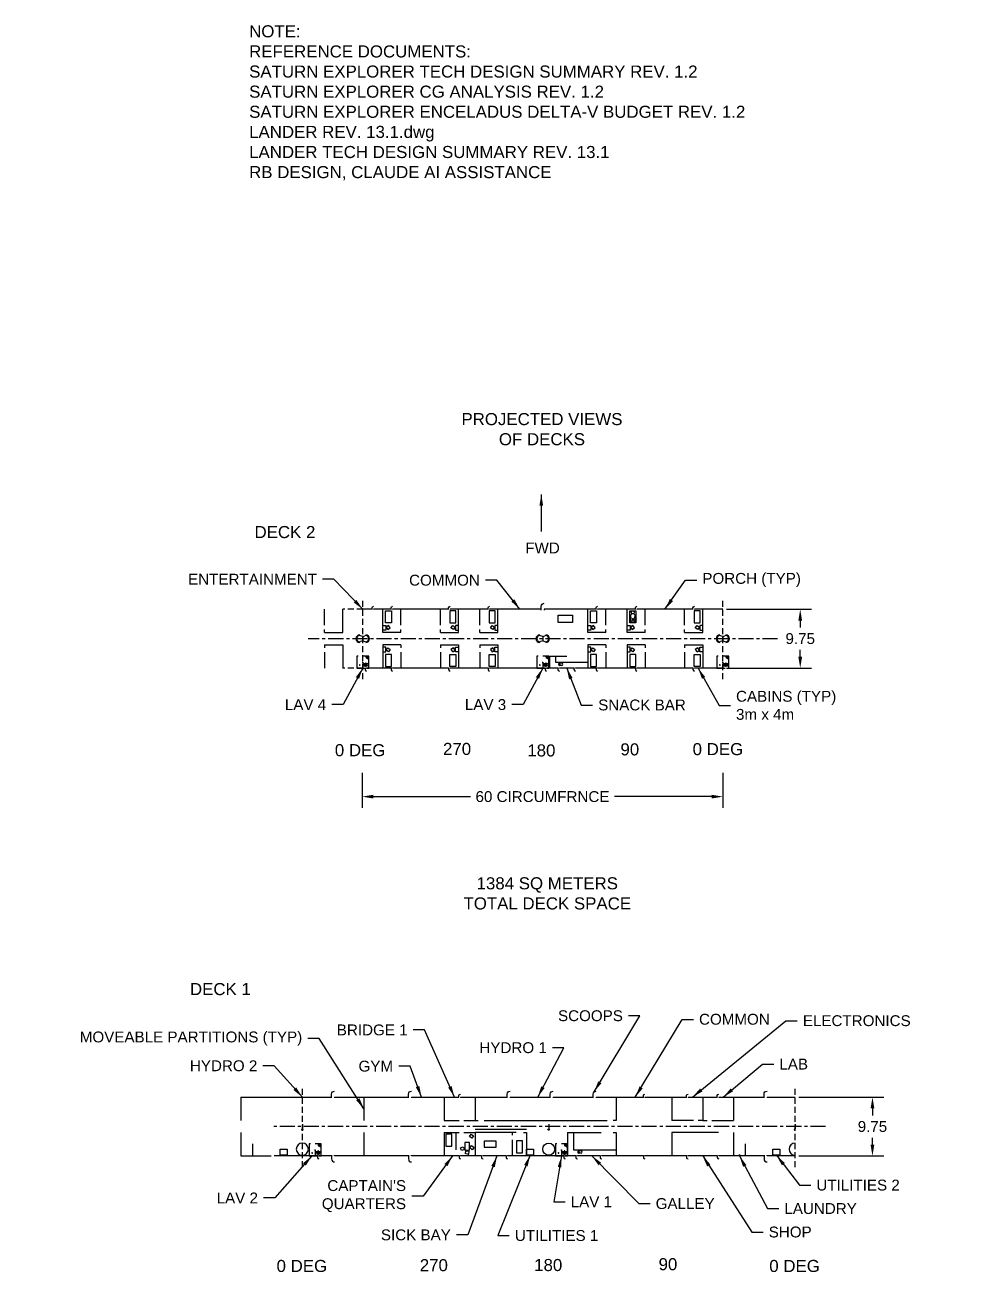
# Model space of a CAD drawing. Extents: x -551 to 377, y -175 to 369.
# Drawn here: x -163.9 to -8.2, y 48.1 to 256.1 of the extents above; entities that cross this region are included whole.
import ezdxf

# ---------------------------------------------------------------- set-up
doc = ezdxf.new("R2010")
doc.units = 0
doc.header["$LTSCALE"] = 2
doc.header["$MEASUREMENT"] = 0
doc.header["$PDMODE"] = 35
doc.linetypes.add('CENTER', pattern=[2, 1.25, -0.25, 0.25, -0.25])
doc.linetypes.add('DASHED', pattern=[0.75, 0.5, -0.25])
doc.layers.get('0').update_dxf_attribs({"color": 2, "linetype": 'CONTINUOUS'})
doc.layers.get('DEFPOINTS').update_dxf_attribs({"color": 2, "linetype": 'CONTINUOUS'})
for name, color, linetype in [('ARTICLES', 122, 'CONTINUOUS'), ('CALLOUTS1', 5, 'CONTINUOUS'), ('CENTERLINE', 5, 'CENTER'), ('CREW', 7, 'CONTINUOUS'), ('DIM', 5, 'CONTINUOUS'), ('LANDER', 232, 'CONTINUOUS'), ('PARTITION', 252, 'CONTINUOUS'), ('RING', 94, 'CONTINUOUS'), ('STRUCTURE', 252, 'CONTINUOUS'), ('TANKS', 5, 'CONTINUOUS'), ('TEXT', 5, 'CONTINUOUS'), ('UTILITIES', 7, 'CONTINUOUS')]:
    doc.layers.add(name, color=color, linetype=linetype)
doc.styles.get("Standard").update_dxf_attribs({"font": 'arial.ttf'})
doc.dimstyles.get("Standard").update_dxf_attribs({"dimscale": 10, "dimtxt": 0.18, "dimasz": 0.1875, "dimexe": 0.1875, "dimexo": 0.0625, "dimgap": 0.09375, "dimtad": 0, "dimtih": 1, "dimtoh": 1, "dimzin": 0, "dimtxsty": 'STANDARD', "dimcen": 0.09375, "dimazin": 3, "dimtfac": 1, "dimtdec": 4, "dimtofl": 0, "dimtmove": 0, "dimatfit": 3, "dimtolj": 1, "dimtzin": 0})

# ---------------------------------------------------------------- blocks, each defined once
blk = doc.blocks.new('LAV')
for p, q in [((-2, 0), (-2, 2)), ((-1.5, 2), (-2, 2)), ((-2, 2), (-1, 2)), ((-2, 1.5), (-2, 1.5)), ((-1, 0.75), (-2, 0.75)), ((-1.625, 0), (-2, 0)), ((-1.75, 0.5), (-1.75, 0.75)), ((-1.5, 2), (-1.5, 2)), ((0, 0), (-1.375, 0)), ((-1.25, 0.5), (-1.25, 0.75)), ((-1, 1), (-1, 0)), ((-0.875, 1), (-1, 1)), ((-0.25, 2), (0, 2)), ((0, 1), (-0.125, 1)), ((0, 2), (0, 0))]:
    blk.add_line(p, q)
for centre, radius in [((-1.780655, 1.775515), 0.125), ((-1.780655, 1.775515), 0.05), ((-1.5, 0.5), 0.175), ((-1.5, 0.8), 0.05), ((-1.5, 0.5), 0.05), ((-0.5, 0.5), 0.05)]:
    blk.add_circle(centre, radius)
for centre, radius, start in [((-2, 2), 0.5, 270), ((-1.5, 0.5), 0.25, 180)]:
    blk.add_arc(centre, radius, start, 0)
blk = doc.blocks.new('SCOOP')
at = {"layer": 'ARTICLES'}
for p, q in [((-0.25, 0.125), (-0.25, -0.5)), ((0.25, 0), (0.25, 0.125))]:
    blk.add_line(p, q, dxfattribs=at)
blk.add_arc((0.25, -0.5), 0.5, 180, 270, dxfattribs=at)
blk = doc.blocks.new('*D36')
at = {"color": 0, "linetype": 'BYBLOCK'}
for p, q in [((-380.938418, 137.101341), (-366.853221, 137.101341)), ((-368.728221, 135.226341), (-368.728221, 134.082872)), ((-368.728221, 129.226341), (-368.728221, 130.36981)), ((-380.938418, 127.351341), (-366.853221, 127.351341))]:
    blk.add_line(p, q, dxfattribs=at)
for points in [[(-369.040721, 135.226341), (-368.415721, 135.226341), (-368.728221, 137.101341)], [(-369.040721, 129.226341), (-368.415721, 129.226341), (-368.728221, 127.351341)]]:
    blk.add_solid(points, dxfattribs=at)
at = {"layer": 'DEFPOINTS', "color": 0, "linetype": 'BYBLOCK'}
for p in [(-381.563418, 137.101341), (-381.563418, 127.351341), (-368.728221, 127.351341)]:
    blk.add_point(p, dxfattribs=at)
at = {"color": 0, "linetype": 'BYBLOCK', "insert": (-368.728221, 132.226341), "char_height": 1.8, "attachment_point": 5}
blk.add_mtext('\\A1;9.75', dxfattribs=at)
blk = doc.blocks.new('LANDER-FRONT-DOCK')
for p, q in [((-0.5, -0.556259), (0.5, -0.556259)), ((-0.5, -0.806259), (-0.5, -0.556259)), ((-0.5, -0.806259), (0.5, -0.806259)), ((0.5, -0.556259), (0.5, -0.806259)), ((-3.775457, -5.652533), (-5.196287, -9.012712)), ((-4.117768, -5.652533), (-4.117768, -5.513527)), ((-3.421904, -5.652533), (-4.117768, -5.652533)), ((-3.775457, -5.652533), (-3.775457, -5.513527)), ((-3.421904, -5.652533), (-3.421904, -5.513527)), ((-0.75, -5.12132), (-0.75, -8.6529)), ((-0.75, -5.12132), (0.75, -5.12132)), ((0.75, -5.12132), (0.75, -8.6529)), ((3.421904, -5.652533), (3.421904, -5.513527)), ((3.421904, -5.652533), (4.117768, -5.652533)), ((3.775457, -5.652533), (3.775457, -5.513527)), ((3.775457, -5.652533), (5.196287, -9.012712)), ((4.117768, -5.652533), (4.117768, -5.513527)), ((-0.75, -6.8029), (-4.5, -6.8029)), ((-4.5, -6.8029), (-4.5, -8.6529)), ((-2.27059, -6.5529), (-4.27059, -6.8029)), ((-4.27059, -6.5529), (-2.27059, -6.8029)), ((-4.27059, -6.5529), (-4.27059, -6.8029)), ((-2.27059, -6.5529), (-4.27059, -6.5529)), ((-4.27059, -6.8029), (-2.27059, -6.8029)), ((-2.6, -6.8029), (-2.6, -8.6529)), ((-2.27059, -6.5529), (-2.27059, -6.8029)), ((-0.5, -6.9029), (-0.5, -8.1529)), ((0.5, -6.9029), (0.5, -8.1529)), ((0.75, -6.8029), (4.5, -6.8029)), ((2.27059, -6.5529), (2.27059, -6.8029)), ((2.27059, -6.5529), (4.27059, -6.8029)), ((4.27059, -6.5529), (2.27059, -6.8029)), ((4.27059, -6.5529), (2.27059, -6.5529)), ((2.27059, -6.8029), (4.27059, -6.8029)), ((2.6, -6.8029), (2.6, -8.6529)), ((4.27059, -6.5529), (4.27059, -6.8029)), ((4.5, -6.8029), (4.5, -8.6529)), ((-4.5, -8.6529), (-5.196287, -9.012712)), ((-4.5, -10.6529), (-5.196287, -9.012712)), ((-4.5, -8.6529), (4.5, -8.6529)), ((-4.5, -10.6529), (-4.5, -8.6529)), ((-4.5, -8.7529), (4.5, -8.7529)), ((4.5, -10.6529), (4.5, -8.6529)), ((4.5, -8.6529), (5.196287, -9.012712)), ((4.5, -10.6529), (5.196287, -9.012712)), ((-4.5, -10.6529), (4.5, -10.6529)), ((-2.0625, -10.6529), (-2.0625, -11.074838)), ((-1.9375, -10.6529), (-1.9375, -11.074838)), ((1.9375, -10.6529), (1.9375, -11.074838)), ((2.0625, -10.6529), (2.0625, -11.074838))]:
    blk.add_line(p, q)
at = {"linetype": 'DASHED'}
for points in [[(-2.27059, -6.5529), (-4.27059, -6.5529), (-4.27059, -4.5529), (-2.27059, -4.5529)], [(2.27059, -6.5529), (4.27059, -6.5529), (4.27059, -4.5529), (2.27059, -4.5529)]]:
    blk.add_lwpolyline(points, close=True, dxfattribs=at)
for centre, radius in [((-3.525, -7.7279), 0.8), ((-1.675, -7.7279), 0.8), ((1.675, -7.7279), 0.8), ((3.525, -7.7279), 0.8), ((-5.196287, -9.012712), 0.1), ((5.196287, -9.012712), 0.1)]:
    blk.add_circle(centre, radius)
for centre, radius, start, end in [((0, -3), 2.25, 102.839588, 250.528779), ((0, -3), 2.25, 289.471221, 77.160412), ((0, -6.9029), 0.5, 0, 180), ((0, -8.1529), 0.5, 180, 0), ((-2, -11.1529), 0.1, 128.682187, 51.317813), ((2, -11.1529), 0.1, 128.682187, 51.317813)]:
    blk.add_arc(centre, radius, start, end)
at = {"layer": 'DIM', "char_height": 4.32, "attachment_point": 6}
for insert in [(299.931237, 148.856929), (212.272946, 142.639082), (293.388489, 143.39568), (205.730198, 137.177832), (206.680709, 129.809113), (272.115894, 129.809113), (200.13796, 124.347863), (265.573146, 124.347863)]:
    blk.add_mtext('\\A1;', dxfattribs=dict(at, insert=insert))
blk = doc.blocks.new('LANDER-SIDE-VIEW')
for p, q in [((-0.5, -0.556259), (0.5, -0.556259)), ((-0.5, -0.806259), (-0.5, -0.556259)), ((-0.5, -0.806259), (0.5, -0.806259)), ((0.5, -0.556259), (0.5, -0.806259)), ((-0.75, -5.12132), (-0.75, -6.5529)), ((-0.75, -5.12132), (0.75, -5.12132)), ((0.75, -5.12132), (0.75, -6.5529)), ((-1, -6.5529), (1, -6.5529)), ((-1, -6.5529), (1, -6.8029)), ((1, -6.5529), (-1, -6.8029)), ((-1, -6.5529), (-1, -6.8029)), ((-1, -6.8029), (-1, -8.6529)), ((-1, -6.8029), (1, -6.8029)), ((1, -6.5529), (1, -6.8029)), ((1, -6.8029), (1, -8.6529)), ((-6.617117, -12.37289), (-5.196287, -9.012712)), ((-4.5, -8.6529), (-5.196287, -9.012712)), ((-4.5, -10.6529), (-5.196287, -9.012712)), ((-4.5, -10.6529), (-4.5, -8.6529)), ((-4.5, -8.6529), (4.5, -8.6529)), ((-4.5, -8.7529), (4.5, -8.7529)), ((4.5, -10.6529), (4.5, -8.6529)), ((4.5, -8.6529), (5.196287, -9.012712)), ((4.5, -10.6529), (5.196287, -9.012712)), ((6.617117, -12.37289), (5.196287, -9.012712)), ((-6.97067, -12.37289), (-6.97067, -12.511897)), ((-6.97067, -12.37289), (-6.274806, -12.37289)), ((-6.617117, -12.37289), (-6.617117, -12.511897)), ((-6.274806, -12.37289), (-6.274806, -12.511897)), ((-5.192078, -10.858857), (-6.089894, -11.126039)), ((-5.206957, -10.811294), (-4.620031, -10.6367)), ((-5.206957, -10.811294), (-5.177239, -10.906291)), ((-5.177239, -10.906291), (-4.590313, -10.731697)), ((-4.620031, -10.6367), (-4.590313, -10.731697)), ((-4.5, -10.6529), (-4.605172, -10.684198)), ((-4.5, -10.6529), (4.5, -10.6529)), ((-2.0625, -10.6529), (-2.0625, -11.074838)), ((-1.9375, -10.6529), (-1.9375, -11.074838)), ((1.9375, -10.6529), (1.9375, -11.074838)), ((2.0625, -10.6529), (2.0625, -11.074838)), ((4.5, -10.6529), (4.605172, -10.684198)), ((4.620031, -10.6367), (4.590313, -10.731697)), ((5.177239, -10.906291), (4.590313, -10.731697)), ((5.206957, -10.811294), (4.620031, -10.6367)), ((5.206957, -10.811294), (5.177239, -10.906291)), ((5.192078, -10.858857), (6.089894, -11.126039)), ((6.97067, -12.37289), (6.274806, -12.37289)), ((6.274806, -12.37289), (6.274806, -12.511897)), ((6.617117, -12.37289), (6.617117, -12.511897)), ((6.97067, -12.37289), (6.97067, -12.511897))]:
    blk.add_line(p, q)
at = {"linetype": 'DASHED'}
blk.add_lwpolyline([(-2, -4.5529), (-2, -6.5529), (2, -6.5529), (2, -4.5529)], close=True, dxfattribs=at)
for points in [[(-3.25, -8.5279, -1), (-3.25, -6.9279), (3.25, -6.9279, -1), (3.25, -8.5279)], [(2.59, -8.5279, 1), (2.59, -6.9279), (-2.59, -6.9279, 1), (-2.59, -8.5279)]]:
    blk.add_lwpolyline(points, format="xyb", close=True)
for centre in [(-5.196287, -9.012712), (5.196287, -9.012712)]:
    blk.add_circle(centre, 0.1)
for centre, radius, start, end in [((0, -3), 2.25, 102.839588, 250.528779), ((0, -3), 2.25, 289.471221, 77.160412), ((-2, -11.1529), 0.1, 128.682187, 51.317813), ((2, -11.1529), 0.1, 128.682187, 51.317813)]:
    blk.add_arc(centre, radius, start, end)
at = {"layer": 'DIM', "char_height": 4.32, "attachment_point": 6}
for insert in [(299.931237, 148.856929), (212.272946, 142.639082), (293.388489, 143.39568), (205.730198, 137.177832), (206.680709, 129.809113), (272.115894, 129.809113), (200.13796, 124.347863), (265.573146, 124.347863)]:
    blk.add_mtext('\\A1;', dxfattribs=dict(at, insert=insert))
blk = doc.blocks.new('LANDER-FRONT-VIEW')
for p, q in [((-0.5, -0.556259), (0.5, -0.556259)), ((-0.5, -0.806259), (-0.5, -0.556259)), ((-0.5, -0.806259), (0.5, -0.806259)), ((0.5, -0.556259), (0.5, -0.806259)), ((-0.75, -5.12132), (-0.75, -8.6529)), ((-0.75, -5.12132), (0.75, -5.12132)), ((0.75, -5.12132), (0.75, -8.6529)), ((-0.75, -6.8029), (-4.5, -6.8029)), ((-4.5, -6.8029), (-4.5, -8.6529)), ((-2.27059, -6.5529), (-4.27059, -6.5529)), ((-4.27059, -6.5529), (-2.27059, -6.8029)), ((-2.27059, -6.5529), (-4.27059, -6.8029)), ((-4.27059, -6.5529), (-4.27059, -6.8029)), ((-4.27059, -6.8029), (-2.27059, -6.8029)), ((-2.6, -6.8029), (-2.6, -8.6529)), ((-2.27059, -6.5529), (-2.27059, -6.8029)), ((-0.5, -6.9029), (-0.5, -8.1529)), ((0.5, -6.9029), (0.5, -8.1529)), ((0.75, -6.8029), (4.5, -6.8029)), ((4.27059, -6.5529), (2.27059, -6.5529)), ((4.27059, -6.5529), (2.27059, -6.8029)), ((2.27059, -6.5529), (4.27059, -6.8029)), ((2.27059, -6.5529), (2.27059, -6.8029)), ((2.27059, -6.8029), (4.27059, -6.8029)), ((2.6, -6.8029), (2.6, -8.6529)), ((4.27059, -6.5529), (4.27059, -6.8029)), ((4.5, -6.8029), (4.5, -8.6529)), ((-6.617117, -12.37289), (-5.196287, -9.012712)), ((-4.5, -8.6529), (-5.196287, -9.012712)), ((-4.5, -10.6529), (-5.196287, -9.012712)), ((-4.5, -10.6529), (-4.5, -8.6529)), ((-4.5, -8.6529), (4.5, -8.6529)), ((-4.5, -8.7529), (4.5, -8.7529)), ((4.5, -10.6529), (4.5, -8.6529)), ((4.5, -8.6529), (5.196287, -9.012712)), ((4.5, -10.6529), (5.196287, -9.012712)), ((6.617117, -12.37289), (5.196287, -9.012712)), ((-6.97067, -12.37289), (-6.97067, -12.511897)), ((-6.97067, -12.37289), (-6.274806, -12.37289)), ((-6.617117, -12.37289), (-6.617117, -12.511897)), ((-6.274806, -12.37289), (-6.274806, -12.511897)), ((-5.192078, -10.858857), (-6.089894, -11.126039)), ((-5.206957, -10.811294), (-4.620031, -10.6367)), ((-5.206957, -10.811294), (-5.177239, -10.906291)), ((-5.177239, -10.906291), (-4.590313, -10.731697)), ((-4.620031, -10.6367), (-4.590313, -10.731697)), ((-4.5, -10.6529), (-4.605172, -10.684198)), ((-4.5, -10.6529), (4.5, -10.6529)), ((-2.0625, -10.6529), (-2.0625, -11.074838)), ((-1.9375, -10.6529), (-1.9375, -11.074838)), ((1.9375, -10.6529), (1.9375, -11.074838)), ((2.0625, -10.6529), (2.0625, -11.074838)), ((4.5, -10.6529), (4.605172, -10.684198)), ((4.620031, -10.6367), (4.590313, -10.731697)), ((5.177239, -10.906291), (4.590313, -10.731697)), ((5.206957, -10.811294), (4.620031, -10.6367)), ((5.206957, -10.811294), (5.177239, -10.906291)), ((5.192078, -10.858857), (6.089894, -11.126039)), ((6.274806, -12.37289), (6.274806, -12.511897)), ((6.97067, -12.37289), (6.274806, -12.37289)), ((6.617117, -12.37289), (6.617117, -12.511897)), ((6.97067, -12.37289), (6.97067, -12.511897))]:
    blk.add_line(p, q)
at = {"linetype": 'DASHED'}
for points in [[(-2.27059, -6.5529), (-4.27059, -6.5529), (-4.27059, -4.5529), (-2.27059, -4.5529)], [(2.27059, -6.5529), (4.27059, -6.5529), (4.27059, -4.5529), (2.27059, -4.5529)]]:
    blk.add_lwpolyline(points, close=True, dxfattribs=at)
for centre, radius in [((-3.525, -7.7279), 0.8), ((-1.675, -7.7279), 0.8), ((1.675, -7.7279), 0.8), ((3.525, -7.7279), 0.8), ((-5.196287, -9.012712), 0.1), ((5.196287, -9.012712), 0.1)]:
    blk.add_circle(centre, radius)
for centre, radius, start, end in [((0, -3), 2.25, 102.839588, 250.528779), ((0, -3), 2.25, 289.471221, 77.160412), ((0, -6.9029), 0.5, 0, 180), ((0, -8.1529), 0.5, 180, 0), ((-2, -11.1529), 0.1, 128.682187, 51.317813), ((2, -11.1529), 0.1, 128.682187, 51.317813)]:
    blk.add_arc(centre, radius, start, end)
at = {"layer": 'DIM', "char_height": 4.32, "attachment_point": 6}
for insert in [(299.931237, 148.856929), (212.272946, 142.639082), (293.388489, 143.39568), (205.730198, 137.177832), (206.680709, 129.809113), (272.115894, 129.809113), (200.13796, 124.347863), (265.573146, 124.347863)]:
    blk.add_mtext('\\A1;', dxfattribs=dict(at, insert=insert))
blk = doc.blocks.new('LANDER-SIDE-DOCK')
for p, q in [((-0.5, -0.556259), (0.5, -0.556259)), ((-0.5, -0.806259), (-0.5, -0.556259)), ((-0.5, -0.806259), (0.5, -0.806259)), ((0.5, -0.556259), (0.5, -0.806259)), ((-3.775457, -5.652533), (-5.196287, -9.012712)), ((-4.117768, -5.652533), (-4.117768, -5.513527)), ((-3.421904, -5.652533), (-4.117768, -5.652533)), ((-3.775457, -5.652533), (-3.775457, -5.513527)), ((-3.421904, -5.652533), (-3.421904, -5.513527)), ((-0.75, -5.12132), (-0.75, -6.5529)), ((-0.75, -5.12132), (0.75, -5.12132)), ((0.75, -5.12132), (0.75, -6.5529)), ((3.421904, -5.652533), (3.421904, -5.513527)), ((3.421904, -5.652533), (4.117768, -5.652533)), ((3.775457, -5.652533), (3.775457, -5.513527)), ((3.775457, -5.652533), (5.196287, -9.012712)), ((4.117768, -5.652533), (4.117768, -5.513527)), ((1, -6.5529), (-1, -6.8029)), ((-1, -6.5529), (1, -6.8029)), ((-1, -6.5529), (-1, -6.8029)), ((-1, -6.5529), (1, -6.5529)), ((-1, -6.8029), (-1, -8.6529)), ((-1, -6.8029), (1, -6.8029)), ((1, -6.5529), (1, -6.8029)), ((1, -6.8029), (1, -8.6529)), ((-4.5, -8.6529), (-5.196287, -9.012712)), ((-4.5, -10.6529), (-5.196287, -9.012712)), ((-4.5, -8.6529), (4.5, -8.6529)), ((-4.5, -10.6529), (-4.5, -8.6529)), ((-4.5, -8.7529), (4.5, -8.7529)), ((4.5, -10.6529), (4.5, -8.6529)), ((4.5, -8.6529), (5.196287, -9.012712)), ((4.5, -10.6529), (5.196287, -9.012712)), ((-4.5, -10.6529), (4.5, -10.6529)), ((-2.0625, -10.6529), (-2.0625, -11.074838)), ((-1.9375, -10.6529), (-1.9375, -11.074838)), ((1.9375, -10.6529), (1.9375, -11.074838)), ((2.0625, -10.6529), (2.0625, -11.074838))]:
    blk.add_line(p, q)
at = {"linetype": 'DASHED'}
blk.add_lwpolyline([(-2, -4.5529), (-2, -6.5529), (2, -6.5529), (2, -4.5529)], close=True, dxfattribs=at)
for points in [[(-3.25, -8.5279, -1), (-3.25, -6.9279), (3.25, -6.9279, -1), (3.25, -8.5279)], [(2.59, -8.5279, 1), (2.59, -6.9279), (-2.59, -6.9279, 1), (-2.59, -8.5279)]]:
    blk.add_lwpolyline(points, format="xyb", close=True)
for centre in [(-5.196287, -9.012712), (5.196287, -9.012712)]:
    blk.add_circle(centre, 0.1)
for centre, radius, start, end in [((0, -3), 2.25, 102.839588, 250.528779), ((0, -3), 2.25, 289.471221, 77.160412), ((-2, -11.1529), 0.1, 128.682187, 51.317813), ((2, -11.1529), 0.1, 128.682187, 51.317813)]:
    blk.add_arc(centre, radius, start, end)
at = {"layer": 'DIM', "char_height": 4.32, "attachment_point": 6}
for insert in [(299.931237, 148.856929), (212.272946, 142.639082), (293.388489, 143.39568), (205.730198, 137.177832), (206.680709, 129.809113), (272.115894, 129.809113), (200.13796, 124.347863), (265.573146, 124.347863)]:
    blk.add_mtext('\\A1;', dxfattribs=dict(at, insert=insert))
blk = doc.blocks.new('*D33')
at = {"color": 0, "linetype": 'BYBLOCK'}
for p, q in [((-452.368771, 44.348067), (-452.368771, 38.512714)), ((-392.563418, 44.348067), (-392.563418, 38.512714)), ((-450.493771, 40.387714), (-434.39575, 40.387714)), ((-394.438418, 40.387714), (-410.536439, 40.387714))]:
    blk.add_line(p, q, dxfattribs=at)
for points in [[(-450.493771, 40.700214), (-450.493771, 40.075214), (-452.368771, 40.387714)], [(-394.438418, 40.700214), (-394.438418, 40.075214), (-392.563418, 40.387714)]]:
    blk.add_solid(points, dxfattribs=at)
at = {"layer": 'DEFPOINTS', "color": 0, "linetype": 'BYBLOCK'}
for p in [(-452.368771, 44.973067), (-392.563418, 44.973067), (-452.368771, 40.387714)]:
    blk.add_point(p, dxfattribs=at)
at = {"color": 0, "linetype": 'BYBLOCK', "insert": (-422.466094, 40.387714), "char_height": 1.8, "attachment_point": 5}
blk.add_mtext('\\A1;60 CIRCUMFRNCE', dxfattribs=at)
blk = doc.blocks.new('CREW')
at = {"layer": 'CREW'}
for p, q in [((-0.4, 1.1), (-0.550495, 0.62512)), ((-0.303997, 0.840027), (-0.454492, 0)), ((-0.2, 0), (-0.454492, 0)), ((-0.412351, 0.60037), (-0.303997, 0.840027)), ((-0.074825, 0.707061), (-0.2, 0)), ((0.074825, 0.707061), (0.2, 0)), ((0.454492, 0), (0.2, 0)), ((0.412351, 0.60037), (0.303997, 0.840027)), ((0.303997, 0.840027), (0.454492, 0)), ((0.4, 1.1), (0.550495, 0.62512))]:
    blk.add_line(p, q, dxfattribs=at)
blk.add_circle((0, 1.75), 0.25, dxfattribs=at)
for centre, radius, start, end in [((-0.481423, 0.612745), 0.070172, 169.842925, 349.842925), ((0, 1.1), 0.4, 319.46356, 220.53644), ((0, 1.1), 0.4, 259.218627, 280.781373), ((0.481423, 0.612745), 0.070172, 190.157075, 10.157075)]:
    blk.add_arc(centre, radius, start, end, dxfattribs=at)
blk = doc.blocks.new('*D34')
at = {"color": 0, "linetype": 'BYBLOCK'}
for p, q in [((-391.938418, 71.448469), (-377.853221, 71.448469)), ((-379.728221, 69.573469), (-379.728221, 68.43)), ((-379.728221, 63.573469), (-379.728221, 64.716937)), ((-391.938418, 61.698469), (-377.853221, 61.698469))]:
    blk.add_line(p, q, dxfattribs=at)
for points in [[(-380.040721, 69.573469), (-379.415721, 69.573469), (-379.728221, 71.448469)], [(-380.040721, 63.573469), (-379.415721, 63.573469), (-379.728221, 61.698469)]]:
    blk.add_solid(points, dxfattribs=at)
at = {"layer": 'DEFPOINTS', "color": 0, "linetype": 'BYBLOCK'}
for p in [(-392.563418, 71.448469), (-392.563418, 61.698469), (-379.728221, 61.698469)]:
    blk.add_point(p, dxfattribs=at)
at = {"color": 0, "linetype": 'BYBLOCK', "insert": (-379.728221, 66.573469), "char_height": 1.8, "attachment_point": 5}
blk.add_mtext('\\A1;9.75', dxfattribs=at)

msp = doc.modelspace()

# ---------------------------------------------------------------- linework, layer by layer
at = {"layer": 'ARTICLES'}
for p, q in [((-75.911331, 150.506009), (-70.573831, 150.506009)), ((-72.935018, 72.51876), (-72.935018, 69.64376)), ((-72.935018, 69.64376), (-65.847518, 69.64376))]:
    msp.add_line(p, q, dxfattribs=at)
for points in [[(-103.125393, 159.006009), (-103.125393, 157.006009), (-104.125393, 157.006009), (-104.125393, 159.006009)], [(-93.461331, 159.006009), (-93.461331, 157.006009), (-92.461331, 157.006009), (-92.461331, 159.006009)], [(-86.931643, 159.006009), (-86.931643, 157.006009), (-85.931643, 157.006009), (-85.931643, 159.006009)], [(-73.105081, 158.256009), (-73.105081, 157.056009), (-75.505081, 157.056009), (-75.505081, 158.256009)], [(-69.141018, 159.006009), (-69.141018, 157.006009), (-70.141018, 157.006009), (-70.141018, 159.006009)], [(-62.611331, 159.006009), (-62.611331, 157.006009), (-63.611331, 157.006009), (-63.611331, 159.006009)], [(-52.947268, 159.006009), (-52.947268, 157.006009), (-51.947268, 157.006009), (-51.947268, 159.006009)], [(-104.058206, 155.802398), (-104.558206, 155.802398), (-104.558206, 156.552398), (-104.058206, 156.552398)], [(-103.627521, 156.577878), (-104.022875, 156.271782), (-103.71678, 155.876427), (-103.321425, 156.182523)], [(-92.959203, 156.577878), (-92.563848, 156.271782), (-92.869944, 155.876427), (-93.265299, 156.182523)], [(-92.528518, 155.802398), (-92.028518, 155.802398), (-92.028518, 156.552398), (-92.528518, 156.552398)], [(-86.429516, 156.577878), (-86.034161, 156.271782), (-86.340257, 155.876427), (-86.735611, 156.182523)], [(-85.998831, 155.802398), (-85.498831, 155.802398), (-85.498831, 156.552398), (-85.998831, 156.552398)], [(-70.073831, 155.802398), (-70.573831, 155.802398), (-70.573831, 156.552398), (-70.073831, 156.552398)], [(-69.643146, 156.577878), (-70.0385, 156.271782), (-69.732405, 155.876427), (-69.33705, 156.182523)], [(-63.544143, 155.802398), (-64.044143, 155.802398), (-64.044143, 156.552398), (-63.544143, 156.552398)], [(-63.113458, 156.577878), (-63.508813, 156.271782), (-63.202717, 155.876427), (-62.807362, 156.182523)], [(-52.445141, 156.577878), (-52.049786, 156.271782), (-52.355882, 155.876427), (-52.751236, 156.182523)], [(-52.014456, 155.802398), (-51.514456, 155.802398), (-51.514456, 156.552398), (-52.014456, 156.552398)], [(-104.058206, 152.95962), (-104.558206, 152.95962), (-104.558206, 152.20962), (-104.058206, 152.20962)], [(-103.627521, 152.18414), (-104.022875, 152.490236), (-103.71678, 152.885591), (-103.321425, 152.579495)], [(-92.959203, 152.18414), (-92.563848, 152.490236), (-92.869944, 152.885591), (-93.265299, 152.579495)], [(-92.528518, 152.95962), (-92.028518, 152.95962), (-92.028518, 152.20962), (-92.528518, 152.20962)], [(-86.429516, 152.18414), (-86.034161, 152.490236), (-86.340257, 152.885591), (-86.735611, 152.579495)], [(-85.998831, 152.95962), (-85.498831, 152.95962), (-85.498831, 152.20962), (-85.998831, 152.20962)], [(-70.073831, 152.95962), (-70.573831, 152.95962), (-70.573831, 152.20962), (-70.073831, 152.20962)], [(-69.643146, 152.18414), (-70.0385, 152.490236), (-69.732405, 152.885591), (-69.33705, 152.579495)], [(-63.544143, 152.95962), (-64.044143, 152.95962), (-64.044143, 152.20962), (-63.544143, 152.20962)], [(-63.113458, 152.18414), (-63.508813, 152.490236), (-63.202717, 152.885591), (-62.807362, 152.579495)], [(-52.445141, 152.18414), (-52.049786, 152.490236), (-52.355882, 152.885591), (-52.751236, 152.579495)], [(-52.014456, 152.95962), (-51.514456, 152.95962), (-51.514456, 152.20962), (-52.014456, 152.20962)], [(-103.125393, 149.756009), (-103.125393, 151.756009), (-104.125393, 151.756009), (-104.125393, 149.756009)], [(-93.461331, 149.756009), (-93.461331, 151.756009), (-92.461331, 151.756009), (-92.461331, 149.756009)], [(-86.931643, 149.756009), (-86.931643, 151.756009), (-85.931643, 151.756009), (-85.931643, 149.756009)], [(-69.141018, 149.756009), (-69.141018, 151.756009), (-70.141018, 151.756009), (-70.141018, 149.756009)], [(-62.611331, 149.756009), (-62.611331, 151.756009), (-63.611331, 151.756009), (-63.611331, 149.756009)], [(-52.947268, 149.756009), (-52.947268, 151.756009), (-51.947268, 151.756009), (-51.947268, 149.756009)], [(-94.128768, 72.278179), (-94.128768, 70.278179), (-93.128768, 70.278179), (-93.128768, 72.278179)], [(-90.194703, 70.873443), (-90.944703, 70.873443), (-90.944703, 69.623443), (-90.194703, 69.623443)], [(-89.822435, 71.574529), (-90.217789, 71.880625), (-89.911693, 72.27598), (-89.516339, 71.969884)], [(-87.772518, 70.08126), (-85.772518, 70.08126), (-85.772518, 71.08126), (-87.772518, 71.08126)], [(-81.402971, 69.14376), (-81.402971, 71.14376), (-82.402971, 71.14376), (-82.402971, 69.14376)], [(-91.04737, 69.704662), (-91.512627, 69.521532), (-91.695756, 69.986789), (-91.2305, 70.169918)], [(-90.346441, 68.957863), (-90.844799, 68.998347), (-90.804315, 69.496705), (-90.305957, 69.456221)], [(-89.748051, 69.663519), (-90.143406, 69.969615), (-89.83731, 70.364969), (-89.441955, 70.058873)]]:
    msp.add_lwpolyline(points, close=True, dxfattribs=at)
at = {"layer": 'CENTERLINE'}
for p, q in [((-39.101415, 154.381009), (-116.971247, 154.381009)), ((-31.157549, 73.51876), (-122.962488, 73.51876))]:
    msp.add_line(p, q, dxfattribs=at)
at = {"layer": 'DIM', "linetype": 'DASHED'}
for p, q in [((-107.886331, 147.648593), (-107.886331, 161.113425)), ((-48.186331, 147.648593), (-48.186331, 161.113425)), ((-117.910018, 66.786344), (-117.910018, 80.251177)), ((-36.210018, 66.786344), (-36.210018, 80.251177))]:
    msp.add_line(p, q, dxfattribs=at)
at = {"layer": 'DIM'}
msp.add_line((-89.272518, 73.071286), (-80.729571, 73.071286), dxfattribs=at)
at = {"layer": 'PARTITION'}
for p, q in [((-114.214456, 156.631009), (-114.214456, 159.256009)), ((-111.214456, 155.381009), (-111.214456, 159.256009)), ((-104.558206, 155.381009), (-104.558206, 159.256009)), ((-101.558206, 156.631009), (-101.558206, 159.256009)), ((-95.028518, 156.631009), (-95.028518, 159.256009)), ((-92.028518, 155.381009), (-92.028518, 159.256009)), ((-88.498831, 156.631009), (-88.498831, 159.256009)), ((-85.498831, 155.381009), (-85.498831, 159.256009)), ((-70.573831, 155.381009), (-70.573831, 159.256009)), ((-67.573831, 156.631009), (-67.573831, 159.256009)), ((-64.044143, 155.381009), (-64.044143, 159.256009)), ((-61.044143, 156.631009), (-61.044143, 159.256009)), ((-54.514456, 156.631009), (-54.514456, 159.256009)), ((-51.514456, 155.381009), (-51.514456, 159.256009)), ((-114.214456, 155.381009), (-114.214456, 155.881009)), ((-114.214456, 155.381009), (-111.214456, 155.381009)), ((-101.558206, 155.381009), (-104.558206, 155.381009)), ((-101.558206, 155.381009), (-101.558206, 155.881009)), ((-95.028518, 155.381009), (-95.028518, 155.881009)), ((-95.028518, 155.381009), (-92.028518, 155.381009)), ((-88.498831, 155.381009), (-88.498831, 155.881009)), ((-88.498831, 155.381009), (-85.498831, 155.381009)), ((-67.573831, 155.381009), (-70.573831, 155.381009)), ((-67.573831, 155.381009), (-67.573831, 155.881009)), ((-61.044143, 155.381009), (-64.044143, 155.381009)), ((-61.044143, 155.381009), (-61.044143, 155.881009)), ((-54.514456, 155.381009), (-54.514456, 155.881009)), ((-54.514456, 155.381009), (-51.514456, 155.381009)), ((-114.214456, 153.381009), (-114.214456, 152.881009)), ((-114.214456, 153.381009), (-111.214456, 153.381009)), ((-114.214456, 152.131009), (-114.214456, 149.506009)), ((-111.214456, 153.381009), (-111.214456, 149.506009)), ((-101.558206, 153.381009), (-104.558206, 153.381009)), ((-104.558206, 153.381009), (-104.558206, 149.506009)), ((-101.558206, 153.381009), (-101.558206, 152.881009)), ((-101.558206, 152.131009), (-101.558206, 149.506009)), ((-95.028518, 153.381009), (-92.028518, 153.381009)), ((-95.028518, 153.381009), (-95.028518, 152.881009)), ((-95.028518, 152.131009), (-95.028518, 149.506009)), ((-92.028518, 153.381009), (-92.028518, 149.506009)), ((-88.498831, 153.381009), (-85.498831, 153.381009)), ((-88.498831, 153.381009), (-88.498831, 152.881009)), ((-88.498831, 152.131009), (-88.498831, 149.506009)), ((-85.498831, 153.381009), (-85.498831, 149.506009)), ((-70.573831, 153.381009), (-70.573831, 149.506009)), ((-67.573831, 153.381009), (-70.573831, 153.381009)), ((-67.573831, 153.381009), (-67.573831, 152.881009)), ((-67.573831, 152.131009), (-67.573831, 149.506009)), ((-64.044143, 153.381009), (-64.044143, 149.506009)), ((-61.044143, 153.381009), (-64.044143, 153.381009)), ((-61.044143, 153.381009), (-61.044143, 152.881009)), ((-61.044143, 152.131009), (-61.044143, 149.506009)), ((-54.514456, 153.381009), (-54.514456, 152.881009)), ((-54.514456, 153.381009), (-51.514456, 153.381009)), ((-54.514456, 152.131009), (-54.514456, 149.506009)), ((-51.514456, 153.381009), (-51.514456, 149.506009)), ((-76.911331, 151.506009), (-74.076956, 151.506009)), ((-76.911331, 151.506009), (-76.911331, 149.506009)), ((-75.911331, 151.506009), (-75.911331, 150.506009)), ((-128.122518, 78.39376), (-128.122518, 74.51876)), ((-128.122518, 78.39376), (-117.910018, 78.39376)), ((-107.697518, 78.39376), (-107.697518, 74.51876)), ((-94.378768, 78.39376), (-94.378768, 74.51876)), ((-89.272518, 78.39376), (-89.272518, 74.51876)), ((-65.847518, 78.39376), (-65.847518, 74.51876)), ((-56.635018, 78.39376), (-56.635018, 74.51876)), ((-51.528768, 78.39376), (-51.528768, 74.51876)), ((-46.422518, 78.39376), (-46.422518, 74.51876)), ((-94.378768, 74.51876), (-91.878768, 74.51876)), ((-91.128768, 74.51876), (-89.272518, 74.51876)), ((-89.272518, 74.51876), (-88.772518, 74.51876)), ((-87.772518, 74.51876), (-67.347518, 74.51876)), ((-65.847518, 74.51876), (-66.347518, 74.51876)), ((-53.028768, 74.51876), (-56.635018, 74.51876)), ((-51.528768, 74.51876), (-52.278768, 74.519156)), ((-51.528768, 74.51876), (-50.778768, 74.519156)), ((-50.028768, 74.51876), (-46.422518, 74.51876)), ((-128.122518, 72.51876), (-128.122518, 68.64376)), ((-107.697518, 72.51876), (-107.697518, 68.64376)), ((-94.378768, 72.51876), (-94.378768, 68.64376)), ((-94.378768, 72.51876), (-91.878768, 72.51876)), ((-92.378768, 69.64376), (-92.378768, 72.51876)), ((-91.128768, 72.51876), (-89.272518, 72.51876)), ((-82.479571, 72.51876), (-89.272518, 72.51876)), ((-89.272518, 72.51876), (-89.272518, 68.64376)), ((-83.134834, 72.51876), (-83.134834, 72.074131)), ((-83.134834, 71.324131), (-83.134834, 68.64376)), ((-81.229571, 72.51876), (-80.729571, 72.51876)), ((-80.729571, 72.51876), (-80.729571, 68.64376)), ((-73.935018, 72.51876), (-73.935018, 68.64376)), ((-73.935018, 72.51876), (-68.347518, 72.51876)), ((-66.347518, 72.51876), (-65.847518, 72.51876)), ((-65.847518, 72.51876), (-65.847518, 68.64376)), ((-56.635018, 72.51876), (-56.635018, 68.64376)), ((-48.926568, 72.51876), (-56.635018, 72.51876)), ((-46.422518, 72.51876), (-46.422518, 68.64376)), ((-128.122518, 68.64376), (-123.0577, 68.64376)), ((-126.122518, 68.64376), (-126.122518, 70.64376)), ((-117.910018, 68.64376), (-122.5577, 68.64376)), ((-90.378768, 68.64376), (-90.378768, 68.89376)), ((-44.422518, 68.64376), (-44.422518, 70.64376))]:
    msp.add_line(p, q, dxfattribs=at)
msp.add_lwpolyline([(-120.410018, 68.76876), (-121.579571, 68.76876), (-121.579571, 69.76876), (-120.410018, 69.76876)], close=True, dxfattribs=at)
msp.add_arc((-117.910018, 69.76876), 1, 90, 270, dxfattribs=at)
at = {"layer": 'RING', "linetype": 'DASHED'}
for p, q in [((-107.886331, 159.256009), (-111.214456, 159.256009)), ((-107.886331, 149.506009), (-111.214456, 149.506009))]:
    msp.add_line(p, q, dxfattribs=at)
at = {"layer": 'RING'}
for p, q in [((-106.347268, 159.256009), (-107.886331, 159.256009)), ((-103.183206, 159.256009), (-106.097268, 159.256009)), ((-93.653518, 159.256009), (-102.933206, 159.256009)), ((-87.123831, 159.256009), (-93.403518, 159.256009)), ((-78.286331, 159.256009), (-86.873831, 159.256009)), ((-69.198831, 159.256009), (-77.786331, 159.256009)), ((-62.669143, 159.256009), (-68.948831, 159.256009)), ((-53.139456, 159.256009), (-62.419143, 159.256009)), ((-48.186331, 159.256009), (-52.889456, 159.256009)), ((-107.886331, 154.756009), (-108.246331, 154.861009)), ((-107.886331, 154.006009), (-108.246331, 153.901009)), ((-107.886331, 154.756009), (-107.526331, 154.861009)), ((-107.886331, 154.756009), (-107.886331, 154.006009)), ((-107.886331, 154.006009), (-107.526331, 153.901009)), ((-78.036331, 154.756009), (-78.396331, 154.861009)), ((-78.036331, 154.006009), (-78.396331, 153.901009)), ((-78.036331, 154.756009), (-77.676331, 154.861009)), ((-78.036331, 154.756009), (-78.036331, 154.006009)), ((-78.036331, 154.006009), (-77.676331, 153.901009)), ((-48.186331, 154.756009), (-48.546331, 154.861009)), ((-48.186331, 154.006009), (-48.546331, 153.901009)), ((-48.186331, 154.756009), (-47.826331, 154.861009)), ((-48.186331, 154.756009), (-48.186331, 154.006009)), ((-48.186331, 154.006009), (-47.826331, 153.901009)), ((-103.183206, 149.506009), (-107.261331, 149.506009)), ((-93.653518, 149.506009), (-102.933206, 149.506009)), ((-87.123831, 149.506009), (-93.403518, 149.506009)), ((-77.661331, 149.506009), (-86.873831, 149.506009)), ((-75.536331, 149.506009), (-77.411331, 149.506009)), ((-72.867581, 149.506009), (-75.286331, 149.506009)), ((-69.198831, 149.506009), (-72.617581, 149.506009)), ((-62.669143, 149.506009), (-68.948831, 149.506009)), ((-53.139456, 149.506009), (-62.419143, 149.506009)), ((-48.186331, 149.506009), (-52.889456, 149.506009)), ((-117.910018, 78.39376), (-113.053768, 78.39376)), ((-112.553768, 78.39376), (-100.316268, 78.39376)), ((-99.816268, 78.39376), (-91.958013, 78.39376)), ((-91.708013, 78.39376), (-83.951685, 78.39376)), ((-83.451685, 78.39376), (-76.810018, 78.39376)), ((-76.310018, 78.39376), (-69.668352, 78.39376)), ((-69.168352, 78.39376), (-61.366268, 78.39376)), ((-61.116268, 78.39376), (-54.206893, 78.39376)), ((-53.956893, 78.39376), (-49.100643, 78.39376)), ((-48.850643, 78.39376), (-41.3577, 78.39376)), ((-40.8577, 78.39376), (-36.210018, 78.39376)), ((-117.910018, 73.89376), (-117.910018, 73.14376)), ((-117.910018, 73.89376), (-117.910018, 73.14376)), ((-77.060018, 73.89376), (-77.060018, 73.14376)), ((-36.210018, 73.89376), (-36.210018, 73.14376)), ((-115.414867, 68.64376), (-117.910018, 68.64376)), ((-113.053768, 68.64376), (-115.164867, 68.64376)), ((-100.316268, 68.64376), (-112.553768, 68.64376)), ((-91.925935, 68.64376), (-99.816268, 68.64376)), ((-88.200084, 68.64376), (-91.675935, 68.64376)), ((-84.126045, 68.64376), (-87.950084, 68.64376)), ((-74.560018, 68.64376), (-83.876045, 68.64376)), ((-72.560018, 68.64376), (-74.310018, 68.64376)), ((-68.516268, 68.64376), (-72.310018, 68.64376)), ((-61.366268, 68.64376), (-68.266268, 68.64376)), ((-54.206893, 68.64376), (-61.116268, 68.64376)), ((-49.100643, 68.64376), (-53.956893, 68.64376)), ((-41.3577, 68.64376), (-48.850643, 68.64376)), ((-36.210018, 68.64376), (-40.8577, 68.64376))]:
    msp.add_line(p, q, dxfattribs=at)
for centre, start, end in [((-108.386331, 154.381009), 73.739795, 286.260205), ((-107.386331, 154.381009), 253.739795, 106.260205), ((-78.536331, 154.381009), 73.739795, 286.260205), ((-77.536331, 154.381009), 253.739795, 106.260205), ((-48.686331, 154.381009), 73.739795, 286.260205), ((-47.686331, 154.381009), 253.739795, 106.260205)]:
    msp.add_arc(centre, 0.5, start, end, dxfattribs=at)
at = {"layer": 'STRUCTURE'}
for centre, start, end in [((-108.386331, 154.381009), 90, 270), ((-107.386331, 154.381009), 270, 90), ((-78.536331, 154.381009), 90, 270), ((-77.536331, 154.381009), 270, 90), ((-48.686331, 154.381009), 90, 270), ((-47.686331, 154.381009), 270, 90)]:
    msp.add_arc(centre, 0.625, start, end, dxfattribs=at)
at = {"layer": 'TANKS'}
msp.add_circle((-77.060018, 69.76876), 1, dxfattribs=at)
for centre, start, end in [((-117.910018, 69.76876), 270, 90), ((-36.210018, 69.76876), 90, 270)]:
    msp.add_arc(centre, 1, start, end, dxfattribs=at)
at = {"layer": 'UTILITIES'}
for p, q in [((-74.876513, 150.332518), (-75.26871, 150.332518)), ((-74.876513, 149.957518), (-75.26871, 149.957518)), ((-71.676658, 69.47027), (-72.068855, 69.47027)), ((-71.676658, 69.09527), (-72.068855, 69.09527))]:
    msp.add_line(p, q, dxfattribs=at)
for points in [[(-79.560018, 68.76876), (-80.729571, 68.76876), (-80.729571, 69.76876), (-79.560018, 69.76876)], [(-38.710018, 68.76876), (-39.879571, 68.76876), (-39.879571, 69.76876), (-38.710018, 69.76876)]]:
    msp.add_lwpolyline(points, close=True, dxfattribs=at)
for centre, radius in [((-75.26871, 150.145018), 0.05), ((-77.060018, 73.01876), 0.125), ((-72.068855, 69.28277), 0.05), ((-45.422518, 68.791662), 0.05)]:
    msp.add_circle(centre, radius, dxfattribs=at)
for centre, radius, start, end in [((-75.26871, 150.145018), 0.1875, 90, 270), ((-74.876513, 150.145018), 0.1875, 270, 90), ((-117.910018, 73.01876), 0.125, 90, 270), ((-117.910018, 73.01876), 0.125, 270, 90), ((-36.210018, 73.01876), 0.125, 90, 270), ((-72.068855, 69.28277), 0.1875, 90, 270), ((-71.676658, 69.28277), 0.1875, 270, 90)]:
    msp.add_arc(centre, radius, start, end, dxfattribs=at)

# ---------------------------------------------------------------- block references
at = {"layer": 'ARTICLES', "xscale": -1, "rotation": 180}
for p in [(-78.036331, 159.256009), (-112.803768, 78.39376), (-100.066268, 78.39376), (-83.701685, 78.39376), (-76.560018, 78.39376), (-69.418352, 78.39376), (-41.1077, 78.39376)]:
    msp.add_blockref('SCOOP', p, dxfattribs=at)
at = {"layer": 'ARTICLES', "xscale": -0.5, "yscale": 0.5, "zscale": 0.5, "rotation": 180}
for p in [(-106.222268, 159.256009), (-103.058206, 159.256009), (-93.528518, 159.256009), (-86.998831, 159.256009), (-69.073831, 159.256009), (-62.544143, 159.256009), (-53.014456, 159.256009), (-91.833013, 78.39376), (-61.241268, 78.39376), (-54.081893, 78.39376), (-48.975643, 78.39376)]:
    msp.add_blockref('SCOOP', p, dxfattribs=at)
at = {"layer": 'ARTICLES', "xscale": 0.5, "yscale": 0.5, "zscale": 0.5}
for p in [(-107.386331, 149.506009), (-103.058206, 149.506009), (-93.528518, 149.506009), (-86.998831, 149.506009), (-77.536331, 149.506009), (-75.411331, 149.506009), (-72.742581, 149.506009), (-69.073831, 149.506009), (-62.544143, 149.506009), (-53.014456, 149.506009), (-115.289867, 68.64376), (-91.800935, 68.64376), (-88.075084, 68.64376), (-84.001045, 68.64376), (-74.435018, 68.64376), (-72.435018, 68.64376), (-68.391268, 68.64376), (-61.241268, 68.64376), (-54.081893, 68.64376), (-48.975643, 68.64376)]:
    msp.add_blockref('SCOOP', p, dxfattribs=at)
at = {"layer": 'ARTICLES'}
for p in [(-112.803768, 68.64376), (-100.066268, 68.64376), (-41.1077, 68.64376)]:
    msp.add_blockref('SCOOP', p, dxfattribs=at)
at = {"layer": 'DIM'}
msp.add_blockref('CREW', (-63.111331, 157.006009), dxfattribs=at)
at = {"layer": 'LANDER', "xscale": -1}
for name, p in [('LANDER-SIDE-DOCK', (229.377302, 14.922409)), ('LANDER-FRONT-DOCK', (65.802098, 13.061748)), ('LANDER-FRONT-VIEW', (202.842881, -29.503626)), ('LANDER-SIDE-VIEW', (222.244241, -29.503626))]:
    msp.add_blockref(name, p, dxfattribs=at)
at = {"layer": 'UTILITIES', "xscale": -1}
for p in [(-108.886331, 149.506009), (-79.036331, 149.506009), (-49.186331, 149.506009), (-116.785018, 68.64376), (-75.935018, 68.64376)]:
    msp.add_blockref('LAV', p, dxfattribs=at)

# ---------------------------------------------------------------- texts
at = {"layer": 'CALLOUTS1', "char_height": 1.8}
for s, insert, attachment_point in [('\\A1;ENTERTAINMENT', (-115.484493, 164.234065), 6), ('\\A1;COMMON', (-88.477254, 164.061303), 6), ('\\A1;PORCH (TYP)', (-51.582838, 164.10057), 4), ('\\A1;CABINS (TYP)\\P3m x 4m', (-45.998411, 143.320052), 4), ('\\A1;LAV 4', (-113.958956, 143.443787), 6), ('\\A1;LAV 3', (-84.108956, 143.443787), 6), ('\\A1;SNACK BAR', (-68.854678, 143.38192), 4), ('\\A1;SCOOPS', (-64.756036, 91.877326), 6), ('\\A1;COMMON', (-52.133281, 91.288453), 4), ('\\A1;ELECTRONICS', (-34.917653, 91.052904), 4), ('\\A1;BRIDGE 1', (-100.458562, 89.521837), 6), ('\\A1;MOVEABLE PARTITIONS (TYP)', (-117.932565, 88.097728), 6), ('\\A1;HYDRO 1', (-77.372968, 86.577476), 6), ('\\A1;HYDRO 2', (-125.377083, 83.584018), 6), ('\\A1;GYM', (-102.865075, 83.515341), 6), ('\\A1;LAB', (-38.808857, 83.868664), 4), ("\\A1;CAPTAIN'S\\PQUARTERS", (-100.71194, 61.984548), 6), ('\\A1;UTILITIES 2', (-32.674836, 63.803399), 4), ('\\A1;LAV 2', (-125.269715, 61.683459), 6), ('\\A1;LAV 1', (-73.411713, 61.049042), 4), ('GALLEY', (-59.323685, 60.741264), 4), ('\\A1;LAUNDRY', (-37.981023, 59.916843), 4), ('SICK BAY', (-93.283279, 55.555242), 6), ('\\A1;UTILITIES 1', (-82.665084, 55.444391), 4), ('\\A1;SHOP', (-40.575159, 56.030287), 4)]:
    msp.add_mtext(s, dxfattribs=dict(at, insert=insert, attachment_point=attachment_point))
at = {"layer": 'DIM'}
for s, p in [('0 DEG', (-112.520317, 134.901092)), ('270', (-94.587266, 135.108695)), ('180', (-80.607576, 134.859316)), ('90', (-65.159618, 135.033872)), ('0 DEG', (-53.194244, 135.074545)), ('0 DEG', (-122.181272, 49.411316)), ('270', (-98.438156, 49.540664)), ('180', (-79.467789, 49.568462)), ('90', (-58.838471, 49.70337)), ('0 DEG', (-40.481272, 49.411316))]:
    msp.add_text(s, height=2, dxfattribs=at).set_placement(p)
at = {"layer": 'DIM', "char_height": 2, "width": 30.63, "attachment_point": 5}
for s, insert in [('DECK 2', (-120.795262, 172.0403)), ('1384 SQ METERS\\PTOTAL DECK SPACE', (-77.296706, 112.152541)), ('DECK 1', (-131.498936, 96.291274))]:
    msp.add_mtext(s, dxfattribs=dict(at, insert=insert))
at = {"layer": 'DIM', "insert": (-80.945463, 169.414248), "char_height": 1.8, "attachment_point": 4}
msp.add_mtext('FWD', dxfattribs=at)
at = {"layer": 'TEXT', "char_height": 2}
for s, insert, width, attachment_point in [('NOTE:\\PREFERENCE DOCUMENTS:\\PSATURN EXPLORER TECH DESIGN SUMMARY REV. 1.2\\PSATURN EXPLORER CG ANALYSIS REV. 1.2\\PSATURN EXPLORER ENCELADUS DELTA-V BUDGET REV. 1.2\\PLANDER REV. 13.1.dwg\\PLANDER TECH DESIGN SUMMARY REV. 13.1\\PRB DESIGN, CLAUDE AI ASSISTANCE', (-126.733392, 256.045954), 91.6, 1), ('PROJECTED VIEWS OF DECKS', (-78.177843, 189.092663), 28.600799, 5)]:
    msp.add_mtext(s, dxfattribs=dict(at, insert=insert, width=width, attachment_point=attachment_point))

# ---------------------------------------------------------------- dimensions: what is measured, and where the dimension line sits
at = {"layer": 'DIM'}
for base, p1, p2, picture, middle, set_off in [((-35.351134, 149.506009), (-48.186331, 159.256009), (-48.186331, 149.506009), '*D34', (-35.351134, 154.381009), (344.377087, 87.80754)), ((-23.374821, 68.64376), (-36.210018, 78.39376), (-36.210018, 68.64376), '*D36', (-23.374821, 73.51876), (345.353399, -58.707581))]:
    dim = msp.add_linear_dim(base=base, p1=p1, p2=p2, angle=270, dimstyle='STANDARD', dxfattribs=at)
    dim.commit()
    dim.dimension.update_dxf_attribs({"geometry": picture, "text_midpoint": middle, "insert": set_off})
dim = msp.add_linear_dim(base=(-107.991684, 128.195255), p1=(-48.186331, 132.780607), p2=(-107.991684, 132.780607), text='60 CIRCUMFRNCE', dimstyle='STANDARD', dxfattribs=at)
dim.commit()
dim.dimension.update_dxf_attribs({"geometry": '*D33', "text_midpoint": (-78.089007, 128.195255), "dimtype": 128, "insert": (344.377087, 87.80754)})

# ---------------------------------------------------------------- leaders
at = {"layer": 'CALLOUTS1', "annotation_type": 0, "has_hookline": 1}
for points, hookline_direction, text_width in [([(-107.886331, 159.256009), (-112.671993, 164.234065), (-114.546993, 164.234065)], 1, 21.124829), ([(-81.833149, 159.256009), (-85.664754, 164.061303), (-87.539754, 164.061303)], 1, 11.401637), ([(-57.779299, 159.256009), (-54.395338, 164.10057), (-52.520338, 164.10057)], 0, 16.060027), ([(-107.886331, 149.506009), (-111.146456, 143.443787), (-113.021456, 143.443787)], 1, 6.544338), ([(-78.036331, 149.506009), (-81.296456, 143.443787), (-83.171456, 143.443787)], 1, 6.551705), ([(-74.076956, 149.506009), (-71.667178, 143.38192), (-69.792178, 143.38192)], 0, 14.387722), ([(-52.289067, 149.506009), (-48.810911, 143.320052), (-46.935911, 143.320052)], 0, 16.409959), ([(-69.53846, 79.268085), (-61.943536, 91.877326), (-63.818536, 91.877326)], 1, 10.515143), ([(-92.687741, 78.39376), (-97.646062, 89.521837), (-99.521062, 89.521837)], 1, 11.092224), ([(-62.704831, 78.39376), (-54.945781, 91.288453), (-53.070781, 91.288453)], 0, 11.401637), ([(-53.216246, 78.39376), (-37.730153, 91.052904), (-35.855153, 91.052904)], 0, 17.554297), ([(-107.697518, 76.45626), (-115.120065, 88.097728), (-116.995065, 88.097728)], 1, 36.609004), ([(-78.886131, 78.39376), (-74.560468, 86.577476), (-76.435468, 86.577476)], 1, 10.515143), ([(-117.910018, 78.39376), (-122.564583, 83.584018), (-124.439583, 83.584018)], 1, 10.844202), ([(-98.153701, 78.39376), (-100.052575, 83.515341), (-101.927575, 83.515341)], 1, 5.403683), ([(-48.109996, 78.39376), (-41.621357, 83.868664), (-39.746357, 83.868664)], 0, 4.434925), ([(-116.329315, 68.64376), (-122.457215, 61.683459), (-124.332215, 61.683459)], 1, 6.533288), ([(-93.003394, 68.64376), (-97.89944, 61.984548), (-99.77444, 61.984548)], 1, 13.73206), ([(-85.633936, 68.64376), (-90.470779, 55.555242), (-92.345779, 55.555242)], 1, 11.466712), ([(-80.144795, 68.76876), (-85.477584, 55.444391), (-83.602584, 55.444391)], 0, 13.174625), ([(-74.935018, 68.64376), (-76.224213, 61.049042), (-74.349213, 61.049042)], 0, 6.204229), ([(-69.891268, 68.64376), (-62.136185, 60.741264), (-60.261185, 60.741264)], 0, 9.631105), ([(-51.528768, 68.64376), (-43.387659, 56.030287), (-41.512659, 56.030287)], 0, 6.904093), ([(-45.422518, 68.64376), (-40.793523, 59.916843), (-38.918523, 59.916843)], 0, 11.81296), ([(-39.294795, 68.76876), (-35.487336, 63.803399), (-33.612336, 63.803399)], 0, 13.503683)]:
    msp.add_leader(points, dimstyle='STANDARD', dxfattribs=dict(at, hookline_direction=hookline_direction, text_width=text_width))
at = {"layer": 'DIM'}
msp.add_leader([(-78.287805, 178.300469), (-78.287805, 172.126986)], dimstyle='STANDARD', dxfattribs=at)

doc.saveas('drawing.dxf')
